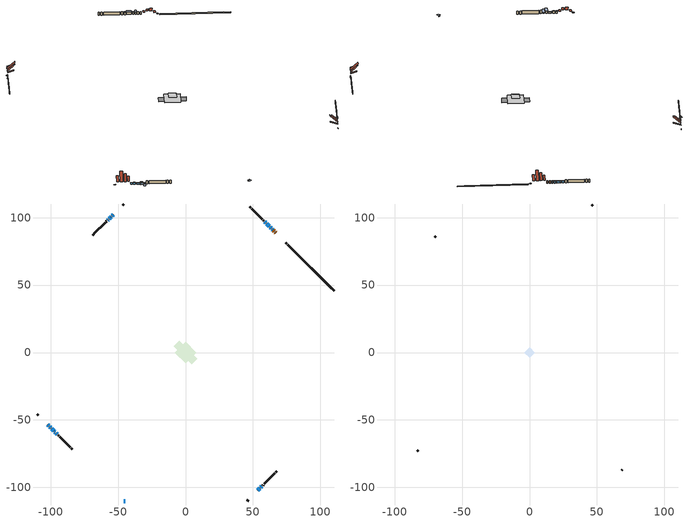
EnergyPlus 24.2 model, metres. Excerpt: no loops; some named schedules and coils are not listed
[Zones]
conditioned space
 floor adiabatic (Floor3 construction): -7.14,0 0,7.14 7.14,0 0,-7.14 z0.76
 floor adiabatic (AdiabaticFloorConstruction): -7.85,0 0,7.85 7.85,0 0,-7.85 z0.76
 floor foundation (Slab1 construction): -8.57,4.74 -4.74,8.57 8.57,-4.74 4.74,-8.57 z0
 wall outside (RimJoist1 construction): 45.61,-110.11 46.4,-109.32 / -110.11,-45.61 -109.32,-46.4 / -45.61,110.11 -46.4,109.32 / 75.19,80.54 74.39,81.33 z0.76:1.06
 wall outside (AdiabaticWallConstruction 1): 67.09,88.63 66.47,89.25 / 65.82,89.91 65.19,90.54 z0.76:2.79
 wall outside (AdiabaticWallConstruction): 64.53,91.19 64.17,91.55 / -97.14,-58.58 -96.42,-59.3 / -54.9,100.82 -55.26,100.46 z0.76:2.44; 53.7,-102.02 55.14,-100.58 z0.76:1.83; -102.02,-53.7 -101.37,-54.35 z0.76:1.98; -100.72,-55.01 -99.89,-55.83 z0.76:2.13; -99.23,-56.49 -97.8,-57.92 / 55.79,-99.93 56.44,-99.28 z0.76:1.68; -53.7,102.02 -54.24,101.48 / -57.22,98.5 -57.65,98.07 z0.76:1.78; -45.61,-110.11 -44.69,-110.11 / -95.77,-59.96 -95.12,-60.6 z0.76:1.37; 63.51,92.21 62.83,92.89 / 62.17,93.55 60.12,95.6 / 59.47,96.26 58.78,96.94 z0.76:2.39; -55.91,99.81 -56.56,99.16 z0.76:1.17
 wall outside (Wall1 construction): 57.1,-98.62 57.75,-97.97 / -94.46,-61.26 -93.81,-61.91 / -58.31,97.42 -58.96,96.77 / 58.12,97.6 57.48,98.25 z0.76:3.2
 wall outside (Wall2 construction): 58.41,-97.32 66.27,-89.45 / -93.15,-62.57 -85.29,-70.43 / -59.61,96.11 -67.48,88.24 / 56.82,98.9 48.95,106.77 z0.76:3.2
 wall outside (Wall4 construction): 66.93,-88.79 67.65,-88.07 / -84.63,-71.09 -83.91,-71.81 / -68.14,87.58 -68.85,86.87 / 48.29,107.43 47.58,108.14 z0.76:3.2
 wall foundation (FoundationWall1 construction): 75.84,79.88,0 75.84,79.88,0.76 106.68,49.04,0.76 106.68,49.04,0.53 110.11,45.61,0.53 110.11,45.61,0
 window (WindowConstruction 11): 64.53,91.19 64.17,91.55 z0.76:2.44
 window (WindowConstruction 5): 53.7,-102.02 55.14,-100.58 z0.76:1.83
 window (WindowConstruction 6): -102.02,-53.7 -101.37,-54.35 z0.76:1.98
 window (WindowConstruction 7): -100.72,-55.01 -99.89,-55.83 z0.76:2.13
 window (WindowConstruction 8): -99.23,-56.49 -97.8,-57.92 z0.76:1.67
 window (WindowConstruction 9): -53.7,102.02 -54.24,101.48 z0.76:1.77
 window (WindowConstruction 10): 55.8,-99.93 56.44,-99.28 z0.76:1.67
 window (WindowConstruction 13): -97.14,-58.58 -96.42,-59.3 z0.76:2.44
 window (WindowConstruction 12): -54.9,100.82 -55.26,100.46 z0.76:2.44
 window (WindowConstruction 14): -45.61,-110.11 -44.7,-110.11 z0.76:1.37
 window (WindowConstruction 15): -95.76,-59.96 -95.12,-60.6 z0.76:1.37
 window (WindowConstruction): 63.51,92.21 62.83,92.89 z0.76:2.38
 window (WindowConstruction 1): 62.17,93.55 60.12,95.6 z0.76:2.38
 window (WindowConstruction 2): 59.47,96.26 58.78,96.94 z0.76:2.38
 window (WindowConstruction 3): -55.91,99.81 -56.56,99.16 z0.76:1.17
 window (WindowConstruction 4): -57.22,98.5 -57.65,98.07 z0.76:1.77
 door (Door): 67.09,88.63 66.47,89.25 z0.76:2.79
 door (Door 1): 65.82,89.91 65.19,90.54 z0.76:2.79
 ceiling adiabatic (AdiabaticFloorConstruction): 0,-7.85 7.85,0 0,7.85 -7.85,0 z0.76
 roof outside (Roof2 construction): 49.97,-105.75,3.2 46.31,-102.08,8.38 45.02,-103.38,8.38 48.68,-107.04,3.2; -105.75,-49.97,3.2 -102.08,-46.31,8.38 -103.38,-45.02,8.38 -107.04,-48.68,3.2; -49.97,105.75,3.2 -46.31,102.08,8.38 -45.02,103.38,8.38 -48.68,107.04,3.2; 70.82,84.9,3.2 67.16,81.24,8.38 68.45,79.94,8.38 72.12,83.61,3.2
 roof outside (Roof4 construction): 53.05,-102.68,3.2 50.08,-99.71,4.6 49.3,-100.49,4.6 52.26,-103.46,3.2; -102.68,-53.05,3.2 -99.71,-50.08,4.6 -100.49,-49.3,4.6 -103.46,-52.26,3.2; -53.05,102.68,3.2 -50.08,99.71,4.6 -49.3,100.49,4.6 -52.26,103.46,3.2; 67.75,87.97,3.2 64.79,85.01,4.6 65.57,84.23,4.6 68.53,87.19,3.2
attic - vented
 floor to conditioned space (Floor1 construction Reversed): -3.76,0 0,3.76 3.76,0 0,-3.76 z3.2
 floor to conditioned space (Floor2 construction Reversed): -3.28,0 0,3.28 3.28,0 0,-3.28 z3.2
 wall outside (Wall5 construction): 68.3,-87.42 68.96,-86.76 / -83.26,-72.46 -82.6,-73.12 / -69.51,86.21 -70.16,85.56 / 46.92,108.8 46.27,109.45 z0.76:3.2
 roof outside (Roof1 construction): 48.02,-107.7,3.2 44.36,-104.04,4.92 43.4,-105,4.92 47.06,-108.66,3.2; -107.7,-48.02,3.2 -104.04,-44.36,4.92 -105,-43.4,4.92 -108.66,-47.06,3.2; -48.02,107.7,3.2 -44.36,104.04,4.92 -43.4,105,4.92 -47.06,108.66,3.2; 72.77,82.95,3.2 69.11,79.29,4.92 70.08,78.32,4.92 73.74,81.98,3.2
 roof outside (Roof3 construction): 51.61,-104.11,3.2 48.85,-101.35,7.1 47.87,-102.33,7.1 50.63,-105.09,3.2; -104.11,-51.61,3.2 -101.35,-48.85,7.1 -102.33,-47.87,7.1 -105.09,-50.63,3.2; -51.61,104.11,3.2 -48.85,101.35,7.1 -47.87,102.33,7.1 -50.63,105.09,3.2; 69.19,86.53,3.2 66.43,83.77,7.1 67.4,82.8,7.1 70.16,85.56,3.2
shading: 63.96,91.76 64.74,90.98 66.03,92.27 65.25,93.06 z2.74; 55.28,-100.44 53.56,-102.16 53.85,-102.45 55.57,-100.73 z2.03; -101.23,-54.49 -102.16,-53.56 -102.45,-53.85 -101.52,-54.78 z2.18; -99.75,-55.97 -100.86,-54.86 -101.15,-55.15 -100.04,-56.26 z2.33; -97.66,-58.07 -99.38,-56.35 -99.67,-56.64 -97.95,-58.36 z1.88; -54.38,101.34 -53.56,102.16 -53.85,102.45 -54.67,101.63 z1.98; 56.58,-99.14 55.65,-100.07 55.94,-100.36 56.88,-99.43 z1.88; -96.21,-59.51 -97.35,-58.37 -99.94,-60.96 -98.8,-62.1 z2.74; -55.47,100.25 -54.69,101.03 -55.55,101.9 -56.33,101.11 z2.74; -44.4,-110.11 -45.91,-110.11 -45.91,-111.94 -44.4,-111.94 z1.67; -94.91,-60.81 -95.98,-59.75 -98.56,-62.33 -97.5,-63.4 z1.67; 62.69,93.03 63.65,92.07 63.95,92.36 62.98,93.33 z2.59; 59.91,95.81 62.38,93.34 63.68,94.63 61.2,97.1 z2.68; 58.64,97.08 59.61,96.11 59.9,96.4 58.93,97.37 z2.59; -56.7,99.02 -55.77,99.95 -56.06,100.24 -56.99,99.31 z1.37; -57.79,97.93 -57.08,98.65 -57.37,98.94 -58.08,98.22 z1.98
[Building]
Building 1: Terrain=Suburbs
[Site:Location]
Quebec Intl AP_QC: Latitude {deg}=46.8; Longitude {deg}=-71.38; Time Zone {hr}=-5; Elevation {m}=74; Keep Site Location Information=Yes
[Site:GroundTemperature:Shallow]
0.0108218, -2.24938, -2.43038, -1.3578, 2.94801, 7.23376, 10.9493, 13.303, 13.5029, 11.5886, 7.96783, 3.81355
[Site:WaterMainsTemperature]
Calculation Method=Schedule; Temperature Schedule=mains temperature schedule
[Material] Roughness=Rough; Thermal Absorptance=0.9
Name | Thickness {m} | Conductivity {W/m-K} | Density {kg/m3} | Specific Heat {J/kg-K} | Solar Absorptance | Visible Absorptance
asphalt or fiberglass shingles | 0.00635 | 0.162714 | 1121.4 | 1465.45 | 0.4 | 0.4
ceiling loosefill ins | 0.169333 | 0.0480833 | 16.02 | 1046.75 | 0.7 | 0.7
ceiling stud and cavity | 0.1397 | 0.0757035 | 65.682 | 1177.47 | 0.7 | 0.7
ceiling stud and cavity 1 | 0.1397 | 0.0760664 | 65.682 | 1177.47 | 0.7 | 0.7
concrete 4.0 in. | 0.1016 | 1.803125 | 2242.8 | 837.4 | 0.7 | 0.7
concrete 8.0 in. | 0.2032 | 1.803125 | 2242.8 | 837.4 | 0.7 | 0.7
door material | 0.04445 | 0.0451087 | 512.64 | 1214.23 | 0.7 | 0.7
exterior vertical ins | 0.0558578 | 0.029427 | 32.04 | 1214.23 | 0.7 | 0.7
floor covering | 0.0127 | 0.0433444 | 54.468 | 1339.84 | 0.6 | 0.6
floor rigid ins; wall rigid ins 1 | 0.512978 | 0.029427 | 32.04 | 1214.23 | 0.7 | 0.7
floor stud and cavity | 0.1397 | 0.173644 | 92.3553 | 1139.71 | 0.7 | 0.7
floor stud and cavity 1 | 0.1397 | 1.75129 | 37.0049 | 1207.88 | 0.7 | 0.7
furniture material conditioned space 1 | 0.1524 | 0.115458 | 640.8 | 1214.23 | 0.6 | 0.6
gypsum board | 0.0127 | 0.160291 | 801 | 837.4 | 0.6 | 0.6
gypsum board 1 | 0.0127 | 0.160291 | 801 | 837.4 | 0.7 | 0.7
osb sheathing 0.5 in. | 0.0127 | 0.115458 | 512.64 | 1214.23 | 0.7 | 0.7
osb sheathing 0.75 in. | 0.01905 | 0.115458 | 512.64 | 1214.23 | 0.7 | 0.7
osb sheathing 2.0 in. | 0.0508 | 0.115458 | 512.64 | 1214.23 | 0.7 | 0.7
rim joist rigid ins; wall rigid ins | 0.051816 | 0.029427 | 32.04 | 1214.23 | 0.7 | 0.7
rim joist stud and cavity | 0.0508 | 0.0499498 | 125.044 | 1163.47 | 0.6 | 0.6
roof rigid ins | 0.103632 | 0.029427 | 32.04 | 1214.23 | 0.7 | 0.7
roof stud and cavity | 0.2032 | 0.149012 | 78.34581 | 1123.46 | 0.7 | 0.7
roof stud and cavity 1 | 0.2032 | 0.154323 | 78.34581 | 1123.46 | 0.7 | 0.7
wall stud and cavity | 0.1397 | 0.215597 | 139.0536 | 1170.24 | 0.7 | 0.7
wall stud and cavity 1 | 0.1397 | 0.136556 | 139.0536 | 1170.24 | 0.7 | 0.7
wall stud and cavity 2 | 0.1397 | 0.217966 | 139.0536 | 1170.24 | 0.7 | 0.7
wall stud and cavity 3 | 0.0889 | 6.1454 | 50.32683 | 1063.81 | 0.6 | 0.6
wall stud and cavity 4 | 0.0889 | 0.380278 | 52.3479 | 1209.89 | 0.7 | 0.7
wall stud and cavity 5 | 0.0889 | 0.391764 | 83.0341 | 1211.67 | 0.7 | 0.7
wood siding | 0.0254 | 0.102417 | 544.68 | 1172.36 | 0.4 | 0.4
wood siding 1 | 0.00254 | 0.102417 | 544.68 | 1172.36 | 0.4 | 0.4
wood siding 2; wood siding 3; wood siding 4 | 0.0254 | 0.102417 | 544.68 | 1172.36 | 0.7 | 0.7
[WindowMaterial:SimpleGlazingSystem]
Name | U-Factor {W/m2-K} | Solar Heat Gain Coefficient
WindowMaterial | 2.17865 | 0.56
WindowMaterial 1 | 2.78563 | 0.6
WindowMaterial 10 | 2.76291 | 0.46
WindowMaterial 2 | 2.75497 | 0.43
WindowMaterial 3 | 2.26439 | 0.48
WindowMaterial 4 | 2.20193 | 0.54
WindowMaterial 5 | 2.17127 | 0.57
WindowMaterial 6 | 2.26723 | 0.49
WindowMaterial 7 | 2.28369 | 0.47
WindowMaterial 8 | 2.95029 | 0.64
WindowMaterial 9 | 2.97981 | 0.61
[Construction]
AdiabaticFloorConstruction: floor stud and cavity 1, floor rigid ins, osb sheathing 0.75 in., floor covering
AdiabaticWallConstruction: wood siding 3, wall rigid ins 1, wall stud and cavity 4, gypsum board
AdiabaticWallConstruction 1: wood siding 4, wall rigid ins 1, wall stud and cavity 4, gypsum board
Door; Door 1: door material
Floor1 construction Reversed: gypsum board, ceiling stud and cavity, ceiling loosefill ins
Floor2 construction Reversed: gypsum board, ceiling stud and cavity 1, ceiling loosefill ins
Floor3 construction: floor stud and cavity, osb sheathing 0.75 in., floor covering
FoundationWall1 construction: concrete 8.0 in., gypsum board 1
furniture construction conditioned space 1: furniture material conditioned space 1
PartitionWallConstruction: gypsum board, wall stud and cavity 5, gypsum board
RimJoist1 construction: wood siding 2, rim joist rigid ins, osb sheathing 2.0 in., rim joist stud and cavity
Roof1 construction; Roof3 construction: asphalt or fiberglass shingles
Roof2 construction: asphalt or fiberglass shingles, roof rigid ins, osb sheathing 0.75 in., roof stud and cavity, gypsum board
Roof4 construction: asphalt or fiberglass shingles, roof rigid ins, osb sheathing 0.75 in., roof stud and cavity 1, gypsum board
Slab1 construction: concrete 4.0 in.
Wall1 construction: wood siding, wall rigid ins, osb sheathing 0.5 in., wall stud and cavity, gypsum board
Wall2 construction: wood siding, wall rigid ins, osb sheathing 0.5 in., wall stud and cavity 1, gypsum board
Wall4 construction: wood siding, wall rigid ins, osb sheathing 0.5 in., wall stud and cavity 2, gypsum board
Wall5 construction: wood siding 1, wall stud and cavity 3
WindowConstruction: WindowMaterial
WindowConstruction 1; WindowConstruction 2: WindowMaterial 1
WindowConstruction 10: WindowMaterial 8
WindowConstruction 11; WindowConstruction 12; WindowConstruction 13: WindowMaterial 9
WindowConstruction 14; WindowConstruction 15: WindowMaterial 10
WindowConstruction 3: WindowMaterial 2
WindowConstruction 4: WindowMaterial 3
WindowConstruction 5; WindowConstruction 6: WindowMaterial 4
WindowConstruction 7: WindowMaterial 5
WindowConstruction 8: WindowMaterial 6
WindowConstruction 9: WindowMaterial 7
[Zone] Multiplier=1; Part of Total Floor Area=Yes
Name | Volume {m3}
attic - vented | 32.4803
conditioned space | 458.4
[Space]
Name | Zone | Volume {m3}
attic - vented 1 | attic - vented | 32.4803
conditioned space 1 | conditioned space | 458.4
[ZoneInfiltration:EffectiveLeakageArea]
infil attic - vented 1: Zone or Space=attic - vented 1; Schedule=Always On Discrete; Effective Air Leakage Area {cm2}=1838.4; Stack Coefficient=0.000441012; Wind Coefficient=1.41888e-05
[ZoneMixing]
whole house fan mix: Zone or Space=attic - vented; Schedule=Always On Continuous; Design Flow Rate Calculation Method=Flow/Zone; Design Flow Rate {m3/s}=0; Source Zone or Space=conditioned space
[SurfaceProperty:ExposedFoundationPerimeter]
Slab1: Exposed Perimeter Calculation Method=TotalExposedPerimeter; Total Exposed Perimeter {m}=48.464
[InternalMass] Zone or ZoneList=conditioned space; Space or SpaceList=conditioned space 1
Name | Construction | Surface Area {m2}
furniture mass conditioned space 1 | furniture construction conditioned space 1 | 130.776
partition wall mass | PartitionWallConstruction | 225.12
[Lights]
interior lighting: Zone or ZoneList or Space or SpaceList=conditioned space 1; Schedule=interior lighting schedule; Design Level Calculation Method=LightingLevel; Lighting Level {W}=343.2; Return Air Fraction=0; Fraction Radiant=0.6; Fraction Visible=0.2; Fraction Replaceable=1
[People]
occupants: Zone or ZoneList or Space or SpaceList=conditioned space 1; Number of People Schedule=occupants schedule; Number of People Calculation Method=People; Number of People=3; Fraction Radiant=0.314171; Sensible Heat Fraction=0.56303; Activity Level Schedule=occupants activity schedule; Carbon Dioxide Generation Rate {m3/s-W}=0; Enable ASHRAE 55 Comfort Warnings=No; Mean Radiant Temperature Calculation Type=EnclosureAveraged
[ElectricEquipment] Zone or ZoneList or Space or SpaceList=conditioned space 1; Design Level Calculation Method=EquipmentLevel
Name | Schedule | Design Level {W} | Fraction Latent | Fraction Radiant | Fraction Lost
clothes dryer | clothes dryer schedule | 140.772 | 0.015 | 0.081 | 0.85
clothes washer | clothes washer schedule | 32.1985 | 0.03 | 0.162 | 0.7
cooking range | cooking range schedule | 215.147 | 0.08 | 0.432 | 0.2
dishwasher | dishwasher schedule | 66.8632 | 0.3 | 0.18 | 0.4
fridge | fridge schedule | 72.9452 | 0 | 0.6 | 0
mech vent bath fan 0 | mech vent bath fan 0 schedule | 50.2 | 0 | 0 | 1
mech vent house fan | mech vent house fan schedule | 0 | 0 | 0 | 1
mech vent house fan cfis | mech vent house fan cfis schedule | 0 | 0 | 0 | 0
mech vent range fan 0 | mech vent range fan 0 schedule | 57 | 0 | 0 | 1
misc plug loads | misc plug loads schedule | 494.7 | 0.045 | 0.513 | 0.1
whole house fan | Always On Discrete | 0 | 0 | 0 | 1
[OtherEquipment] Zone or ZoneList or Space or SpaceList=conditioned space 1; Design Level Calculation Method=EquipmentLevel
Name | Fuel Type | Schedule | Design Level {W} | Fraction Latent | Fraction Radiant | Fraction Lost
clothes dryer 1 | Electricity | clothes dryer schedule | 0 | 0.015 | 0.081 | 0.85
cooking range 1 | Electricity | cooking range schedule | 0 | 0.08 | 0.432 | 0.2
general water use latent | None | general water use schedule | 62.594 | 1 | 0 | 0
general water use sensible | None | general water use schedule | -61.6891 | 0 | 0.6 | 0
mech vent house fan latent load | None | Always On Discrete | 0 | 1 | 0 | 0
mech vent house fan sensible load | None | Always On Discrete | 0 | 0 | 0 | 0
water heater energy adjustment1 | Electricity | Always On Discrete | 0.01 | 0 | 0 | 1
[ZoneInfiltration:DesignFlowRate] Zone or ZoneList or Space or SpaceList=conditioned space 1; Schedule=Always On Discrete; Design Flow Rate Calculation Method=Flow/Zone; Design Flow Rate {m3/s}=0
infil flow; natural vent flow; whole house fan flow
[ZoneControl:Thermostat]
conditioned space Thermostat: Zone or ZoneList=conditioned space; Control Type Schedule=conditioned space Thermostat Schedule; Control 1=conditioned space temperature setpoint; Temperature Difference Between Cutout And Setpoint {deltaC}=0
[ThermostatSetpoint:DualSetpoint]
conditioned space temperature setpoint: Heating Setpoint Temperature Schedule=heating setpoint; Cooling Setpoint Temperature Schedule=cooling setpoint
[AirLoopHVAC:UnitarySystem]
unit heater unitary system: Control Type=Load; Controlling Zone or Thermostat Location=conditioned space; Dehumidification Control Type=None; Availability Schedule=Always On Discrete; Supply Fan=unit heater supply fan; Fan Placement=BlowThrough; Supply Air Fan Operating Mode Schedule=unit heater auto fan schedule; Heating Coil=unit heater htg coil; DX Heating Coil Sizing Ratio=1; Use DOAS DX Cooling Coil=No; Minimum Supply Air Temperature {C}=2; Latent Load Control=SensibleOnlyLoadControl; Cooling Supply Air Flow Rate Method=None; Heating Supply Air Flow Rate Method=SupplyAirFlowRate; Heating Supply Air Flow Rate {m3/s}=0.00141584; No Load Supply Air Flow Rate Method=SupplyAirFlowRate; No Load Supply Air Flow Rate {m3/s}=0; No Load Supply Air Flow Rate Control Set To Low Speed=Yes; Maximum Supply Air Temperature {C}=48.8889; Maximum Outdoor Dry-Bulb Temperature for Supplemental Heater Operation {C}=21; Ancillary On-Cycle Electric Power {W}=0; Ancillary Off-Cycle Electric Power {W}=0
[Zone equipment]
conditioned space: electric baseboard, unit heater unitary system
[Foundation:Kiva]
Foundation Kiva 1: Initial Indoor Air Temperature {C}=18; Wall Height Above Grade {m}=0.759988; Wall Depth Below Slab {m}=0.2032; Custom Block Material Name 1=exterior vertical ins; Custom Block Depth 1 {m}=0.759988; Custom Block X Position 1 {m}=0.2159; Custom Block Z Position 1 {m}=0
[Foundation:Kiva:Settings]
Soil Conductivity {W/m-K}=0.849921; Soil Density {kg/m3}=1842.3; Soil Specific Heat {J/kg-K}=418.7; Ground Solar Absorptivity=0.9; Ground Thermal Absorptivity=0.9; Ground Surface Roughness {m}=0.03; Far-Field Width {m}=40; Deep-Ground Boundary Condition=ZeroFlux; Deep-Ground Depth {m}=40; Minimum Cell Dimension {m}=0.2; Maximum Cell Growth Coefficient=3; Simulation Timestep=Timestep
[Exterior:Lights]
exterior lighting: Schedule=exterior lighting schedule; Design Level {W}=75.6
[EnergyManagementSystem:Sensor] Output:Variable or Output:Meter Index Key=conditioned space
Name | Output:Variable or Output:Meter
conditioned_space_clg_unmet_s | Zone Cooling Setpoint Not Met Time
conditioned_space_htg_unmet_s | Zone Heating Setpoint Not Met Time
fridge_tin_s; tin_s; tin_s_1 | Zone Mean Air Temperature
tout_s | Zone Outdoor Air Drybulb Temperature
win_s | Zone Air Humidity Ratio
[Schedule:Constant]
Name | Hourly Value
Always On Continuous; mech vent house fan schedule; mech vent house fan cfis schedule; Always On Discrete | 1
occupants activity schedule | 117.228
fridge schedule; unit heater auto fan schedule | 0
[Schedule:Week:Daily]
interior lighting schedule Week Rule - Jan1-Jan27: interior lighting schedule day, interior lighting schedule day, interior lighting schedule day, interior lighting schedule day, interior lighting schedule day, interior lighting schedule day, interior lighting schedule day, interior lighting schedule default day, interior lighting schedule default day, interior lighting schedule default day, interior lighting schedule default day, interior lighting schedule default day
interior lighting schedule Week Rule - Jan28-Feb3: interior lighting schedule day, interior lighting schedule day, interior lighting schedule day, interior lighting schedule day, interior lighting schedule day 1, interior lighting schedule day 1, interior lighting schedule day 1, interior lighting schedule default day, interior lighting schedule default day, interior lighting schedule default day, interior lighting schedule default day, interior lighting schedule default day
interior lighting schedule Week Rule - Feb4-Feb24: interior lighting schedule day 1, interior lighting schedule day 1, interior lighting schedule day 1, interior lighting schedule day 1, interior lighting schedule day 1, interior lighting schedule day 1, interior lighting schedule day 1, interior lighting schedule default day, interior lighting schedule default day, interior lighting schedule default day, interior lighting schedule default day, interior lighting schedule default day
interior lighting schedule Week Rule - Feb25-Mar3: interior lighting schedule day 1, interior lighting schedule day 1, interior lighting schedule day 1, interior lighting schedule day 1, interior lighting schedule day 2, interior lighting schedule day 2, interior lighting schedule day 2, interior lighting schedule default day, interior lighting schedule default day, interior lighting schedule default day, interior lighting schedule default day, interior lighting schedule default day
interior lighting schedule Week Rule - Mar4-Mar31: interior lighting schedule day 2, interior lighting schedule day 2, interior lighting schedule day 2, interior lighting schedule day 2, interior lighting schedule day 2, interior lighting schedule day 2, interior lighting schedule day 2, interior lighting schedule default day, interior lighting schedule default day, interior lighting schedule default day, interior lighting schedule default day, interior lighting schedule default day
interior lighting schedule Week Rule - Apr1-Apr28: interior lighting schedule day 3, interior lighting schedule day 3, interior lighting schedule day 3, interior lighting schedule day 3, interior lighting schedule day 3, interior lighting schedule day 3, interior lighting schedule day 3, interior lighting schedule default day, interior lighting schedule default day, interior lighting schedule default day, interior lighting schedule default day, interior lighting schedule default day
interior lighting schedule Week Rule - Apr29-May5: interior lighting schedule day 3, interior lighting schedule day 3, interior lighting schedule day 4, interior lighting schedule day 4, interior lighting schedule day 4, interior lighting schedule day 4, interior lighting schedule day 4, interior lighting schedule default day, interior lighting schedule default day, interior lighting schedule default day, interior lighting schedule default day, interior lighting schedule default day
interior lighting schedule Week Rule - May6-May26: interior lighting schedule day 4, interior lighting schedule day 4, interior lighting schedule day 4, interior lighting schedule day 4, interior lighting schedule day 4, interior lighting schedule day 4, interior lighting schedule day 4, interior lighting schedule default day, interior lighting schedule default day, interior lighting schedule default day, interior lighting schedule default day, interior lighting schedule default day
interior lighting schedule Week Rule - May27-Jun2: interior lighting schedule day 4, interior lighting schedule day 4, interior lighting schedule day 4, interior lighting schedule day 4, interior lighting schedule day 4, interior lighting schedule day 5, interior lighting schedule day 5, interior lighting schedule default day, interior lighting schedule default day, interior lighting schedule default day, interior lighting schedule default day, interior lighting schedule default day
interior lighting schedule Week Rule - Jun3-Jun30: interior lighting schedule day 5, interior lighting schedule day 5, interior lighting schedule day 5, interior lighting schedule day 5, interior lighting schedule day 5, interior lighting schedule day 5, interior lighting schedule day 5, interior lighting schedule default day, interior lighting schedule default day, interior lighting schedule default day, interior lighting schedule default day, interior lighting schedule default day
interior lighting schedule Week Rule - Jul1-Jul28: interior lighting schedule day 6, interior lighting schedule day 6, interior lighting schedule day 6, interior lighting schedule day 6, interior lighting schedule day 6, interior lighting schedule day 6, interior lighting schedule day 6, interior lighting schedule default day, interior lighting schedule default day, interior lighting schedule default day, interior lighting schedule default day, interior lighting schedule default day
interior lighting schedule Week Rule - Jul29-Aug4: interior lighting schedule day 6, interior lighting schedule day 6, interior lighting schedule day 6, interior lighting schedule day 7, interior lighting schedule day 7, interior lighting schedule day 7, interior lighting schedule day 7, interior lighting schedule default day, interior lighting schedule default day, interior lighting schedule default day, interior lighting schedule default day, interior lighting schedule default day
interior lighting schedule Week Rule - Aug5-Aug25: interior lighting schedule day 7, interior lighting schedule day 7, interior lighting schedule day 7, interior lighting schedule day 7, interior lighting schedule day 7, interior lighting schedule day 7, interior lighting schedule day 7, interior lighting schedule default day, interior lighting schedule default day, interior lighting schedule default day, interior lighting schedule default day, interior lighting schedule default day
interior lighting schedule Week Rule - Aug26-Sep1: interior lighting schedule day 7, interior lighting schedule day 7, interior lighting schedule day 7, interior lighting schedule day 7, interior lighting schedule day 7, interior lighting schedule day 7, interior lighting schedule day 8, interior lighting schedule default day, interior lighting schedule default day, interior lighting schedule default day, interior lighting schedule default day, interior lighting schedule default day
interior lighting schedule Week Rule - Sep2-Sep29: interior lighting schedule day 8, interior lighting schedule day 8, interior lighting schedule day 8, interior lighting schedule day 8, interior lighting schedule day 8, interior lighting schedule day 8, interior lighting schedule day 8, interior lighting schedule default day, interior lighting schedule default day, interior lighting schedule default day, interior lighting schedule default day, interior lighting schedule default day
interior lighting schedule Week Rule - Sep30-Oct6: interior lighting schedule day 8, interior lighting schedule day 9, interior lighting schedule day 9, interior lighting schedule day 9, interior lighting schedule day 9, interior lighting schedule day 9, interior lighting schedule day 9, interior lighting schedule default day, interior lighting schedule default day, interior lighting schedule default day, interior lighting schedule default day, interior lighting schedule default day
interior lighting schedule Week Rule - Oct7-Oct27: interior lighting schedule day 9, interior lighting schedule day 9, interior lighting schedule day 9, interior lighting schedule day 9, interior lighting schedule day 9, interior lighting schedule day 9, interior lighting schedule day 9, interior lighting schedule default day, interior lighting schedule default day, interior lighting schedule default day, interior lighting schedule default day, interior lighting schedule default day
interior lighting schedule Week Rule - Oct28-Nov3: interior lighting schedule day 9, interior lighting schedule day 9, interior lighting schedule day 9, interior lighting schedule day 9, interior lighting schedule day 10, interior lighting schedule day 10, interior lighting schedule day 10, interior lighting schedule default day, interior lighting schedule default day, interior lighting schedule default day, interior lighting schedule default day, interior lighting schedule default day
interior lighting schedule Week Rule - Nov4-Nov24: interior lighting schedule day 10, interior lighting schedule day 10, interior lighting schedule day 10, interior lighting schedule day 10, interior lighting schedule day 10, interior lighting schedule day 10, interior lighting schedule day 10, interior lighting schedule default day, interior lighting schedule default day, interior lighting schedule default day, interior lighting schedule default day, interior lighting schedule default day
interior lighting schedule Week Rule - Nov25-Dec1: interior lighting schedule day 10, interior lighting schedule day 10, interior lighting schedule day 10, interior lighting schedule day 10, interior lighting schedule day 10, interior lighting schedule day 10, interior lighting schedule day 11, interior lighting schedule default day, interior lighting schedule default day, interior lighting schedule default day, interior lighting schedule default day, interior lighting schedule default day
interior lighting schedule Week Rule - Dec2-Dec31: interior lighting schedule day 11, interior lighting schedule day 11, interior lighting schedule day 11, interior lighting schedule day 11, interior lighting schedule day 11, interior lighting schedule day 11, interior lighting schedule day 11, interior lighting schedule default day, interior lighting schedule default day, interior lighting schedule default day, interior lighting schedule default day, interior lighting schedule default day
occupants schedule Week Rule - Jan1-Dec31: occupants schedule day, occupants schedule day, occupants schedule day, occupants schedule day, occupants schedule day, occupants schedule day, occupants schedule day, occupants schedule default day, occupants schedule default day, occupants schedule default day, occupants schedule default day, occupants schedule default day
clothes dryer schedule Week Rule - Jan1-Dec31: clothes dryer schedule day, clothes dryer schedule day, clothes dryer schedule day, clothes dryer schedule day, clothes dryer schedule day, clothes dryer schedule day, clothes dryer schedule day, clothes dryer schedule default day, clothes dryer schedule default day, clothes dryer schedule default day, clothes dryer schedule default day, clothes dryer schedule default day
clothes washer schedule Week Rule - Jan1-Dec31: clothes washer schedule day, clothes washer schedule day, clothes washer schedule day, clothes washer schedule day, clothes washer schedule day, clothes washer schedule day, clothes washer schedule day, clothes washer schedule default day, clothes washer schedule default day, clothes washer schedule default day, clothes washer schedule default day, clothes washer schedule default day
cooking range schedule Week Rule - Jan1-Dec31: cooking range schedule day, cooking range schedule day, cooking range schedule day, cooking range schedule day, cooking range schedule day, cooking range schedule day, cooking range schedule day, cooking range schedule default day, cooking range schedule default day, cooking range schedule default day, cooking range schedule default day, cooking range schedule default day
dishwasher schedule Week Rule - Jan1-Dec31: dishwasher schedule day, dishwasher schedule day, dishwasher schedule day, dishwasher schedule day, dishwasher schedule day, dishwasher schedule day, dishwasher schedule day, dishwasher schedule default day, dishwasher schedule default day, dishwasher schedule default day, dishwasher schedule default day, dishwasher schedule default day
mech vent bath fan 0 schedule Week Rule - Jan1-Dec31: mech vent bath fan 0 schedule day, mech vent bath fan 0 schedule day, mech vent bath fan 0 schedule day, mech vent bath fan 0 schedule day, mech vent bath fan 0 schedule day, mech vent bath fan 0 schedule day, mech vent bath fan 0 schedule day, mech vent bath fan 0 schedule default day, mech vent bath fan 0 schedule default day, mech vent bath fan 0 schedule default day, mech vent bath fan 0 schedule default day, mech vent bath fan 0 schedule default day
mech vent range fan 0 schedule Week Rule - Jan1-Dec31: mech vent range fan 0 schedule day, mech vent range fan 0 schedule day, mech vent range fan 0 schedule day, mech vent range fan 0 schedule day, mech vent range fan 0 schedule day, mech vent range fan 0 schedule day, mech vent range fan 0 schedule day, mech vent range fan 0 schedule default day, mech vent range fan 0 schedule default day, mech vent range fan 0 schedule default day, mech vent range fan 0 schedule default day, mech vent range fan 0 schedule default day
misc plug loads schedule Week Rule - Jan1-Dec31: misc plug loads schedule day, misc plug loads schedule day, misc plug loads schedule day, misc plug loads schedule day, misc plug loads schedule day, misc plug loads schedule day, misc plug loads schedule day, misc plug loads schedule default day, misc plug loads schedule default day, misc plug loads schedule default day, misc plug loads schedule default day, misc plug loads schedule default day
general water use schedule Week Rule - Jan1-Dec31: general water use schedule day, general water use schedule day, general water use schedule day, general water use schedule day, general water use schedule day, general water use schedule day, general water use schedule day, general water use schedule default day, general water use schedule default day, general water use schedule default day, general water use schedule default day, general water use schedule default day
exterior lighting schedule Week Rule - Jan1-Jan27: exterior lighting schedule day, exterior lighting schedule day, exterior lighting schedule day, exterior lighting schedule day, exterior lighting schedule day, exterior lighting schedule day, exterior lighting schedule day, exterior lighting schedule default day, exterior lighting schedule default day, exterior lighting schedule default day, exterior lighting schedule default day, exterior lighting schedule default day
exterior lighting schedule Week Rule - Jan28-Feb3: exterior lighting schedule day, exterior lighting schedule day, exterior lighting schedule day, exterior lighting schedule day, exterior lighting schedule day 1, exterior lighting schedule day 1, exterior lighting schedule day 1, exterior lighting schedule default day, exterior lighting schedule default day, exterior lighting schedule default day, exterior lighting schedule default day, exterior lighting schedule default day
[Schedule:Year]
interior lighting schedule: interior lighting schedule Week Rule - Jan1-Jan27, 1, 1, 1, 27, interior lighting schedule Week Rule - Jan28-Feb3, 1, 28, 2, 3, interior lighting schedule Week Rule - Feb4-Feb24, 2, 4, 2, 24, interior lighting schedule Week Rule - Feb25-Mar3, 2, 25, 3, 3, interior lighting schedule Week Rule - Mar4-Mar31, 3, 4, 3, 31, interior lighting schedule Week Rule - Apr1-Apr28, 4, 1, 4, 28, interior lighting schedule Week Rule - Apr29-May5, 4, 29, 5, 5, interior lighting schedule Week Rule - May6-May26, 5, 6, 5, 26, interior lighting schedule Week Rule - May27-Jun2, 5, 27, 6, 2, interior lighting schedule Week Rule - Jun3-Jun30, 6, 3, 6, 30, interior lighting schedule Week Rule - Jul1-Jul28, 7, 1, 7, 28, interior lighting schedule Week Rule - Jul29-Aug4, 7, 29, 8, 4, interior lighting schedule Week Rule - Aug5-Aug25, 8, 5, 8, 25, interior lighting schedule Week Rule - Aug26-Sep1, 8, 26, 9, 1, interior lighting schedule Week Rule - Sep2-Sep29, 9, 2, 9, 29, interior lighting schedule Week Rule - Sep30-Oct6, 9, 30, 10, 6, interior lighting schedule Week Rule - Oct7-Oct27, 10, 7, 10, 27, interior lighting schedule Week Rule - Oct28-Nov3, 10, 28, 11, 3, interior lighting schedule Week Rule - Nov4-Nov24, 11, 4, 11, 24, interior lighting schedule Week Rule - Nov25-Dec1, 11, 25, 12, 1, interior lighting schedule Week Rule - Dec2-Dec31, 12, 2, 12, 31
occupants schedule: occupants schedule Week Rule - Jan1-Dec31, 1, 1, 12, 31
clothes dryer schedule: clothes dryer schedule Week Rule - Jan1-Dec31, 1, 1, 12, 31
clothes washer schedule: clothes washer schedule Week Rule - Jan1-Dec31, 1, 1, 12, 31
cooking range schedule: cooking range schedule Week Rule - Jan1-Dec31, 1, 1, 12, 31
dishwasher schedule: dishwasher schedule Week Rule - Jan1-Dec31, 1, 1, 12, 31
mech vent bath fan 0 schedule: mech vent bath fan 0 schedule Week Rule - Jan1-Dec31, 1, 1, 12, 31
mech vent range fan 0 schedule: mech vent range fan 0 schedule Week Rule - Jan1-Dec31, 1, 1, 12, 31
misc plug loads schedule: misc plug loads schedule Week Rule - Jan1-Dec31, 1, 1, 12, 31
general water use schedule: general water use schedule Week Rule - Jan1-Dec31, 1, 1, 12, 31
exterior lighting schedule: exterior lighting schedule Week Rule - Jan1-Jan27, 1, 1, 1, 27, exterior lighting schedule Week Rule - Jan28-Feb3, 1, 28, 2, 3, exterior lighting schedule Week Rule - Feb4-Feb24, 2, 4, 2, 24, exterior lighting schedule Week Rule - Feb25-Mar3, 2, 25, 3, 3, exterior lighting schedule Week Rule - Mar4-Mar31, 3, 4, 3, 31, exterior lighting schedule Week Rule - Apr1-Apr28, 4, 1, 4, 28, exterior lighting schedule Week Rule - Apr29-May5, 4, 29, 5, 5, exterior lighting schedule Week Rule - May6-May26, 5, 6, 5, 26, exterior lighting schedule Week Rule - May27-Jun2, 5, 27, 6, 2, exterior lighting schedule Week Rule - Jun3-Jun30, 6, 3, 6, 30, exterior lighting schedule Week Rule - Jul1-Jul28, 7, 1, 7, 28, exterior lighting schedule Week Rule - Jul29-Aug4, 7, 29, 8, 4, exterior lighting schedule Week Rule - Aug5-Aug25, 8, 5, 8, 25, exterior lighting schedule Week Rule - Aug26-Sep1, 8, 26, 9, 1, exterior lighting schedule Week Rule - Sep2-Sep29, 9, 2, 9, 29, exterior lighting schedule Week Rule - Sep30-Oct6, 9, 30, 10, 6, exterior lighting schedule Week Rule - Oct7-Oct27, 10, 7, 10, 27, exterior lighting schedule Week Rule - Oct28-Nov3, 10, 28, 11, 3, exterior lighting schedule Week Rule - Nov4-Nov24, 11, 4, 11, 24, exterior lighting schedule Week Rule - Nov25-Dec1, 11, 25, 12, 1, exterior lighting schedule Week Rule - Dec2-Dec31, 12, 2, 12, 31
[Schedule:Compact]
conditioned space Thermostat Schedule: Through: 12/31, For: AllDays, Until: 24:00, 4
mains temperature schedule: Through: 01/01, For: AllDays, Until: 24:00, 5.175, Through: 01/02, For: AllDays, Until: 24:00, 5.10167, Through: 01/03, For: AllDays, Until: 24:00, 5.02889, Through: 01/04, For: AllDays, Until: 24:00, 4.95778, Through: 01/05, For: AllDays, Until: 24:00, 4.88778, Through: 01/06, For: AllDays, Until: 24:00, 4.81833, Through: 01/07, For: AllDays, Until: 24:00, 4.75056, Through: 01/08, For: AllDays, Until: 24:00, 4.68389, Through: 01/09, For: AllDays, Until: 24:00, 4.61833, Through: 01/10, For: AllDays, Until: 24:00, 4.55389, Through: 01/11, For: AllDays, Until: 24:00, 4.49056, Through: 01/12, For: AllDays, Until: 24:00, 4.42889, Through: 01/13, For: AllDays, Until: 24:00, 4.36778, Through: 01/14, For: AllDays, Until: 24:00, 4.30889, Through: 01/15, For: AllDays, Until: 24:00, 4.25056, Through: 01/16, For: AllDays, Until: 24:00, 4.19389, Through: 01/17, For: AllDays, Until: 24:00, 4.13833, Through: 01/18, For: AllDays, Until: 24:00, 4.08444, Through: 01/19, For: AllDays, Until: 24:00, 4.03167, Through: 01/20, For: AllDays, Until: 24:00, 3.98056, Through: 01/21, For: AllDays, Until: 24:00, 3.93056, Through: 01/22, For: AllDays, Until: 24:00, 3.88222, Through: 01/23, For: AllDays, Until: 24:00, 3.835, Through: 01/24, For: AllDays, Until: 24:00, 3.78944, Through: 01/25, For: AllDays, Until: 24:00, 3.74556, Through: 01/26, For: AllDays, Until: 24:00, 3.70278, Through: 01/27, For: AllDays, Until: 24:00, 3.66167, Through: 01/28, For: AllDays, Until: 24:00, 3.62167, Through: 01/29, For: AllDays, Until: 24:00, 3.58389, Through: 01/30, For: AllDays, Until: 24:00, 3.54722, Through: 01/31, For: AllDays, Until: 24:00, 3.51167, Through: 02/01, For: AllDays, Until: 24:00, 3.47833, Through: 02/02, For: AllDays, Until: 24:00, 3.44611, Through: 02/03, For: AllDays, Until: 24:00, 3.41556, Through: 02/04, For: AllDays, Until: 24:00, 3.38667, Through: 02/05, For: AllDays, Until: 24:00, 3.35944, Through: 02/06, For: AllDays, Until: 24:00, 3.33389, Through: 02/07, For: AllDays, Until: 24:00, 3.30944, Through: 02/08, For: AllDays, Until: 24:00, 3.28667, Through: 02/09, For: AllDays, Until: 24:00, 3.26611, Through: 02/10, For: AllDays, Until: 24:00, 3.24667, Through: 02/11, For: AllDays, Until: 24:00, 3.22889, Through: 02/12, For: AllDays, Until: 24:00, 3.21278, Through: 02/13, For: AllDays, Until: 24:00, 3.19833, Through: 02/14, For: AllDays, Until: 24:00, 3.18556, Through: 02/15, For: AllDays, Until: 24:00, 3.17389, Through: 02/16, For: AllDays, Until: 24:00, 3.16444, Through: 02/17, For: AllDays, Until: 24:00, 3.15667, Through: 02/18, For: AllDays, Until: 24:00, 3.15056, Through: 02/19, For: AllDays, Until: 24:00, 3.14556, Through: 02/20, For: AllDays, Until: 24:00, 3.14278, Through: 02/21, For: AllDays, Until: 24:00, 3.14111, Through: 02/22, For: AllDays, Until: 24:00, 3.14167, Through: 02/23, For: AllDays, Until: 24:00, 3.14333, Through: 02/24, For: AllDays, Until: 24:00, 3.14722, Through: 02/25, For: AllDays, Until: 24:00, 3.15222, Through: 02/26, For: AllDays, Until: 24:00, 3.15944, Through: 02/27, For: AllDays, Until: 24:00, 3.16778, Through: 02/28, For: AllDays, Until: 24:00, 3.17778, Through: 03/01, For: AllDays, Until: 24:00, 3.18944, Through: 03/02, For: AllDays, Until: 24:00, 3.20333, Through: 03/03, For: AllDays, Until: 24:00, 3.21833, Through: 03/04, For: AllDays, Until: 24:00, 3.235, Through: 03/05, For: AllDays, Until: 24:00, 3.25333, Through: 03/06, For: AllDays, Until: 24:00, 3.27333, Through: 03/07, For: AllDays, Until: 24:00, 3.29444, Through: 03/08, For: AllDays, Until: 24:00, 3.31778, Through: 03/09, For: AllDays, Until: 24:00, 3.34222, Through: 03/10, For: AllDays, Until: 24:00, 3.36889, Through: 03/11, For: AllDays, Until: 24:00, 3.39667, Through: 03/12, For: AllDays, Until: 24:00, 3.42611, Through: 03/13, For: AllDays, Until: 24:00, 3.45722, Through: 03/14, For: AllDays, Until: 24:00, 3.49, Through: 03/15, For: AllDays, Until: 24:00, 3.52389, Through: 03/16, For: AllDays, Until: 24:00, 3.55944, Through: 03/17, For: AllDays, Until: 24:00, 3.59667, Through: 03/18, For: AllDays, Until: 24:00, 3.63556, Through: 03/19, For: AllDays, Until: 24:00, 3.67556, Through: 03/20, For: AllDays, Until: 24:00, 3.71722, Through: 03/21, For: AllDays, Until: 24:00, 3.76056, Through: 03/22, For: AllDays, Until: 24:00, 3.80556, Through: 03/23, For: AllDays, Until: 24:00, 3.85111, Through: 03/24, For: AllDays, Until: 24:00, 3.89889, Through: 03/25, For: AllDays, Until: 24:00, 3.94778, Through: 03/26, For: AllDays, Until: 24:00, 3.99833, Through: 03/27, For: AllDays, Until: 24:00, 4.05, Through: 03/28, For: AllDays, Until: 24:00, 4.10333, Through: 03/29, For: AllDays, Until: 24:00, 4.15778, Through: 03/30, For: AllDays, Until: 24:00, 4.21333, Through: 03/31, For: AllDays, Until: 24:00, 4.27056, Through: 04/01, For: AllDays, Until: 24:00, 4.32944, Through: 04/02, For: AllDays, Until: 24:00, 4.38889, Through: 04/03, For: AllDays, Until: 24:00, 4.45, Through: 04/04, For: AllDays, Until: 24:00, 4.51222, Through: 04/05, For: AllDays, Until: 24:00, 4.57611, Through: 04/06, For: AllDays, Until: 24:00, 4.64056, Through: 04/07, For: AllDays, Until: 24:00, 4.70667, Through: 04/08, For: AllDays, Until: 24:00, 4.77389, Through: 04/09, For: AllDays, Until: 24:00, 4.84222, Through: 04/10, For: AllDays, Until: 24:00, 4.91167, Through: 04/11, For: AllDays, Until: 24:00, 4.98278, Through: 04/12, For: AllDays, Until: 24:00, 5.05444, Through: 04/13, For: AllDays, Until: 24:00, 5.12722, Through: 04/14, For: AllDays, Until: 24:00, 5.20111, Through: 04/15, For: AllDays, Until: 24:00, 5.27611, Through: 04/16, For: AllDays, Until: 24:00, 5.35167, Through: 04/17, For: AllDays, Until: 24:00, 5.42889, Through: 04/18, For: AllDays, Until: 24:00, 5.50667, Through: 04/19, For: AllDays, Until: 24:00, 5.58556, Through: 04/20, For: AllDays, Until: 24:00, 5.665, Through: 04/21, For: AllDays, Until: 24:00, 5.74611, Through: 04/22, For: AllDays, Until: 24:00, 5.82722, Through: 04/23, For: AllDays, Until: 24:00, 5.91, Through: 04/24, For: AllDays, Until: 24:00, 5.99278, Through: 04/25, For: AllDays, Until: 24:00, 6.07722, Through: 04/26, For: AllDays, Until: 24:00, 6.16167, Through: 04/27, For: AllDays, Until: 24:00, 6.24722, Through: 04/28, For: AllDays, Until: 24:00, 6.33389, Through: 04/29, For: AllDays, Until: 24:00, 6.42056, Through: 04/30, For: AllDays, Until: 24:00, 6.50833, Through: 05/01, For: AllDays, Until: 24:00, 6.59667, Through: 05/02, For: AllDays, Until: 24:00, 6.68556, Through: 05/03, For: AllDays, Until: 24:00, 6.775, Through: 05/04, For: AllDays, Until: 24:00, 6.86556, Through: 05/05, For: AllDays, Until: 24:00, 6.95611, Through: 05/06, For: AllDays, Until: 24:00, 7.04722, Through: 05/07, For: AllDays, Until: 24:00, 7.13889, Through: 05/08, For: AllDays, Until: 24:00, 7.23111, Through: 05/09, For: AllDays, Until: 24:00, 7.32333, Through: 05/10, For: AllDays, Until: 24:00, 7.41667, Through: 05/11, For: AllDays, Until: 24:00, 7.51, Through: 05/12, For: AllDays, Until: 24:00, 7.60389, Through: 05/13, For: AllDays, Until: 24:00, 7.69778, Through: 05/14, For: AllDays, Until: 24:00, 7.79222, Through: 05/15, For: AllDays, Until: 24:00, 7.88667, Through: 05/16, For: AllDays, Until: 24:00, 7.98167, Through: 05/17, For: AllDays, Until: 24:00, 8.07667, Through: 05/18, For: AllDays, Until: 24:00, 8.17167, Through: 05/19, For: AllDays, Until: 24:00, 8.26722, Through: 05/20, For: AllDays, Until: 24:00, 8.36278, Through: 05/21, For: AllDays, Until: 24:00, 8.45833, Through: 05/22, For: AllDays, Until: 24:00, 8.55444, Through: 05/23, For: AllDays, Until: 24:00, 8.65, Through: 05/24, For: AllDays, Until: 24:00, 8.74611, Through: 05/25, For: AllDays, Until: 24:00, 8.84167, Through: 05/26, For: AllDays, Until: 24:00, 8.93722, Through: 05/27, For: AllDays, Until: 24:00, 9.03333, Through: 05/28, For: AllDays, Until: 24:00, 9.12889, Through: 05/29, For: AllDays, Until: 24:00, 9.22389, Through: 05/30, For: AllDays, Until: 24:00, 9.31944, Through: 05/31, For: AllDays, Until: 24:00, 9.41444, Through: 06/01, For: AllDays, Until: 24:00, 9.50944, Through: 06/02, For: AllDays, Until: 24:00, 9.60389, Through: 06/03, For: AllDays, Until: 24:00, 9.69833, Through: 06/04, For: AllDays, Until: 24:00, 9.79278, Through: 06/05, For: AllDays, Until: 24:00, 9.88667, Through: 06/06, For: AllDays, Until: 24:00, 9.98, Through: 06/07, For: AllDays, Until: 24:00, 10.0728, Through: 06/08, For: AllDays, Until: 24:00, 10.1656, Through: 06/09, For: AllDays, Until: 24:00, 10.2578, Through: 06/10, For: AllDays, Until: 24:00, 10.3494, Through: 06/11, For: AllDays, Until: 24:00, 10.4411, Through: 06/12, For: AllDays, Until: 24:00, 10.5317, Through: 06/13, For: AllDays, Until: 24:00, 10.6222, Through: 06/14, For: AllDays, Until: 24:00, 10.7117, Through: 06/15, For: AllDays, Until: 24:00, 10.8006, Through: 06/16, For: AllDays, Until: 24:00, 10.8889, Through: 06/17, For: AllDays, Until: 24:00, 10.9772, Through: 06/18, For: AllDays, Until: 24:00, 11.0639, Through: 06/19, For: AllDays, Until: 24:00, 11.1506, Through: 06/20, For: AllDays, Until: 24:00, 11.2361, Through: 06/21, For: AllDays, Until: 24:00, 11.3211, Through: 06/22, For: AllDays, Until: 24:00, 11.4056, Through: 06/23, For: AllDays, Until: 24:00, 11.4889, Through: 06/24, For: AllDays, Until: 24:00, 11.5711, Through: 06/25, For: AllDays, Until: 24:00, 11.6533, Through: 06/26, For: AllDays, Until: 24:00, 11.7339, Through: 06/27, For: AllDays, Until: 24:00, 11.8139, Through: 06/28, For: AllDays, Until: 24:00, 11.8928, Through: 06/29, For: AllDays, Until: 24:00, 11.9711, Through: 06/30, For: AllDays, Until: 24:00, 12.0483, Through: 07/01, For: AllDays, Until: 24:00, 12.1244, Through: 07/02, For: AllDays, Until: 24:00, 12.1994, Through: 07/03, For: AllDays, Until: 24:00, 12.2733, Through: 07/04, For: AllDays, Until: 24:00, 12.3467, Through: 07/05, For: AllDays, Until: 24:00, 12.4183, Through: 07/06, For: AllDays, Until: 24:00, 12.4894, Through: 07/07, For: AllDays, Until: 24:00, 12.5589, Through: 07/08, For: AllDays, Until: 24:00, 12.6278, Through: 07/09, For: AllDays, Until: 24:00, 12.695, Through: 07/10, For: AllDays, Until: 24:00, 12.7617, Through: 07/11, For: AllDays, Until: 24:00, 12.8267, Through: 07/12, For: AllDays, Until: 24:00, 12.8906, Through: 07/13, For: AllDays, Until: 24:00, 12.9528, Through: 07/14, For: AllDays, Until: 24:00, 13.0144, Through: 07/15, For: AllDays, Until: 24:00, 13.0744, Through: 07/16, For: AllDays, Until: 24:00, 13.1333, Through: 07/17, For: AllDays, Until: 24:00, 13.1906, Through: 07/18, For: AllDays, Until: 24:00, 13.2467, Through: 07/19, For: AllDays, Until: 24:00, 13.3017, Through: 07/20, For: AllDays, Until: 24:00, 13.355, Through: 07/21, For: AllDays, Until: 24:00, 13.4072, Through: 07/22, For: AllDays, Until: 24:00, 13.4578, Through: 07/23, For: AllDays, Until: 24:00, 13.5067, Through: 07/24, For: AllDays, Until: 24:00, 13.5544, Through: 07/25, For: AllDays, Until: 24:00, 13.6011, Through: 07/26, For: AllDays, Until: 24:00, 13.6461, Through: 07/27, For: AllDays, Until: 24:00, 13.6894, Through: 07/28, For: AllDays, Until: 24:00, 13.7317, Through: 07/29, For: AllDays, Until: 24:00, 13.7722, Through: 07/30, For: AllDays, Until: 24:00, 13.8111, Through: 07/31, For: AllDays, Until: 24:00, 13.8489, Through: 08/01, For: AllDays, Until: 24:00, 13.8844, Through: 08/02, For: AllDays, Until: 24:00, 13.9189, Through: 08/03, For: AllDays, Until: 24:00, 13.9522, Through: 08/04, For: AllDays, Until: 24:00, 13.9833, Through: 08/05, For: AllDays, Until: 24:00, 14.0133, Through: 08/06, For: AllDays, Until: 24:00, 14.0411, Through: 08/07, For: AllDays, Until: 24:00, 14.0678, Through: 08/08, For: AllDays, Until: 24:00, 14.0933, Through: 08/09, For: AllDays, Until: 24:00, 14.1167, Through: 08/10, For: AllDays, Until: 24:00, 14.1383, Through: 08/11, For: AllDays, Until: 24:00, 14.1589, Through: 08/12, For: AllDays, Until: 24:00, 14.1772, Through: 08/13, For: AllDays, Until: 24:00, 14.1944, Through: 08/14, For: AllDays, Until: 24:00, 14.21, Through: 08/15, For: AllDays, Until: 24:00, 14.2233, Through: 08/16, For: AllDays, Until: 24:00, 14.2356, Through: 08/17, For: AllDays, Until: 24:00, 14.2461, Through: 08/18, For: AllDays, Until: 24:00, 14.255, Through: 08/19, For: AllDays, Until: 24:00, 14.2622, Through: 08/20, For: AllDays, Until: 24:00, 14.2678, Through: 08/21, For: AllDays, Until: 24:00, 14.2717, Through: 08/22, For: AllDays, Until: 24:00, 14.2739, Through: 08/23, For: AllDays, Until: 24:00, 14.2744, Through: 08/24, For: AllDays, Until: 24:00, 14.2733, Through: 08/25, For: AllDays, Until: 24:00, 14.2711, Through: 08/26, For: AllDays, Until: 24:00, 14.2667, Through: 08/27, For: AllDays, Until: 24:00, 14.2606, Through: 08/28, For: AllDays, Until: 24:00, 14.2528, Through: 08/29, For: AllDays, Until: 24:00, 14.2439, Through: 08/30, For: AllDays, Until: 24:00, 14.2328, Through: 08/31, For: AllDays, Until: 24:00, 14.2206, Through: 09/01, For: AllDays, Until: 24:00, 14.2061, Through: 09/02, For: AllDays, Until: 24:00, 14.1906, Through: 09/03, For: AllDays, Until: 24:00, 14.1728, Through: 09/04, For: AllDays, Until: 24:00, 14.1539, Through: 09/05, For: AllDays, Until: 24:00, 14.1333, Through: 09/06, For: AllDays, Until: 24:00, 14.1111, Through: 09/07, For: AllDays, Until: 24:00, 14.0872, Through: 09/08, For: AllDays, Until: 24:00, 14.0617, Through: 09/09, For: AllDays, Until: 24:00, 14.035, Through: 09/10, For: AllDays, Until: 24:00, 14.0061, Through: 09/11, For: AllDays, Until: 24:00, 13.9761, Through: 09/12, For: AllDays, Until: 24:00, 13.9444, Through: 09/13, For: AllDays, Until: 24:00, 13.9111, Through: 09/14, For: AllDays, Until: 24:00, 13.8761, Through: 09/15, For: AllDays, Until: 24:00, 13.84, Through: 09/16, For: AllDays, Until: 24:00, 13.8022, Through: 09/17, For: AllDays, Until: 24:00, 13.7628, Through: 09/18, For: AllDays, Until: 24:00, 13.7217, Through: 09/19, For: AllDays, Until: 24:00, 13.6794, Through: 09/20, For: AllDays, Until: 24:00, 13.6356, Through: 09/21, For: AllDays, Until: 24:00, 13.59, Through: 09/22, For: AllDays, Until: 24:00, 13.5433, Through: 09/23, For: AllDays, Until: 24:00, 13.4956, Through: 09/24, For: AllDays, Until: 24:00, 13.4456, Through: 09/25, For: AllDays, Until: 24:00, 13.395, Through: 09/26, For: AllDays, Until: 24:00, 13.3422, Through: 09/27, For: AllDays, Until: 24:00, 13.2883, Through: 09/28, For: AllDays, Until: 24:00, 13.2333, Through: 09/29, For: AllDays, Until: 24:00, 13.1772, Through: 09/30, For: AllDays, Until: 24:00, 13.1194, Through: 10/01, For: AllDays, Until: 24:00, 13.06, Through: 10/02, For: AllDays, Until: 24:00, 13, Through: 10/03, For: AllDays, Until: 24:00, 12.9383, Through: 10/04, For: AllDays, Until: 24:00, 12.8756, Through: 10/05, For: AllDays, Until: 24:00, 12.8111, Through: 10/06, For: AllDays, Until: 24:00, 12.7456, Through: 10/07, For: AllDays, Until: 24:00, 12.6794, Through: 10/08, For: AllDays, Until: 24:00, 12.6117, Through: 10/09, For: AllDays, Until: 24:00, 12.5428, Through: 10/10, For: AllDays, Until: 24:00, 12.4728, Through: 10/11, For: AllDays, Until: 24:00, 12.4017, Through: 10/12, For: AllDays, Until: 24:00, 12.3294, Through: 10/13, For: AllDays, Until: 24:00, 12.2561, Through: 10/14, For: AllDays, Until: 24:00, 12.1817, Through: 10/15, For: AllDays, Until: 24:00, 12.1061, Through: 10/16, For: AllDays, Until: 24:00, 12.03, Through: 10/17, For: AllDays, Until: 24:00, 11.9528, Through: 10/18, For: AllDays, Until: 24:00, 11.8744, Through: 10/19, For: AllDays, Until: 24:00, 11.795, Through: 10/20, For: AllDays, Until: 24:00, 11.715, Through: 10/21, For: AllDays, Until: 24:00, 11.6339, Through: 10/22, For: AllDays, Until: 24:00, 11.5517, Through: 10/23, For: AllDays, Until: 24:00, 11.4689, Through: 10/24, For: AllDays, Until: 24:00, 11.3856, Through: 10/25, For: AllDays, Until: 24:00, 11.3011, Through: 10/26, For: AllDays, Until: 24:00, 11.2161, Through: 10/27, For: AllDays, Until: 24:00, 11.13, Through: 10/28, For: AllDays, Until: 24:00, 11.0433, Through: 10/29, For: AllDays, Until: 24:00, 10.9561, Through: 10/30, For: AllDays, Until: 24:00, 10.8683, Through: 10/31, For: AllDays, Until: 24:00, 10.7794, Through: 11/01, For: AllDays, Until: 24:00, 10.6906, Through: 11/02, For: AllDays, Until: 24:00, 10.6006, Through: 11/03, For: AllDays, Until: 24:00, 10.51, Through: 11/04, For: AllDays, Until: 24:00, 10.4194, Through: 11/05, For: AllDays, Until: 24:00, 10.3278, Through: 11/06, For: AllDays, Until: 24:00, 10.2361, Through: 11/07, For: AllDays, Until: 24:00, 10.1439, Through: 11/08, For: AllDays, Until: 24:00, 10.0511, Through: 11/09, For: AllDays, Until: 24:00, 9.95778, Through: 11/10, For: AllDays, Until: 24:00, 9.86444, Through: 11/11, For: AllDays, Until: 24:00, 9.77056, Through: 11/12, For: AllDays, Until: 24:00, 9.67611, Through: 11/13, For: AllDays, Until: 24:00, 9.58167, Through: 11/14, For: AllDays, Until: 24:00, 9.48722, Through: 11/15, For: AllDays, Until: 24:00, 9.39222, Through: 11/16, For: AllDays, Until: 24:00, 9.29667, Through: 11/17, For: AllDays, Until: 24:00, 9.20167, Through: 11/18, For: AllDays, Until: 24:00, 9.10611, Through: 11/19, For: AllDays, Until: 24:00, 9.01056, Through: 11/20, For: AllDays, Until: 24:00, 8.915, Through: 11/21, For: AllDays, Until: 24:00, 8.81889, Through: 11/22, For: AllDays, Until: 24:00, 8.72333, Through: 11/23, For: AllDays, Until: 24:00, 8.62722, Through: 11/24, For: AllDays, Until: 24:00, 8.53167, Through: 11/25, For: AllDays, Until: 24:00, 8.43611, Through: 11/26, For: AllDays, Until: 24:00, 8.34, Through: 11/27, For: AllDays, Until: 24:00, 8.245, Through: 11/28, For: AllDays, Until: 24:00, 8.14944, Through: 11/29, For: AllDays, Until: 24:00, 8.05389, Through: 11/30, For: AllDays, Until: 24:00, 7.95889, Through: 12/01, For: AllDays, Until: 24:00, 7.86444, Through: 12/02, For: AllDays, Until: 24:00, 7.76944, Through: 12/03, For: AllDays, Until: 24:00, 7.67556, Through: 12/04, For: AllDays, Until: 24:00, 7.58167, Through: 12/05, For: AllDays, Until: 24:00, 7.48778, Through: 12/06, For: AllDays, Until: 24:00, 7.39444, Through: 12/07, For: AllDays, Until: 24:00, 7.30167, Through: 12/08, For: AllDays, Until: 24:00, 7.20889, Through: 12/09, For: AllDays, Until: 24:00, 7.11722, Through: 12/10, For: AllDays, Until: 24:00, 7.02556, Through: 12/11, For: AllDays, Until: 24:00, 6.93444, Through: 12/12, For: AllDays, Until: 24:00, 6.84389, Through: 12/13, For: AllDays, Until: 24:00, 6.75389, Through: 12/14, For: AllDays, Until: 24:00, 6.66444, Through: 12/15, For: AllDays, Until: 24:00, 6.57556, Through: 12/16, For: AllDays, Until: 24:00, 6.48778, Through: 12/17, For: AllDays, Until: 24:00, 6.4, Through: 12/18, For: AllDays, Until: 24:00, 6.31333, Through: 12/19, For: AllDays, Until: 24:00, 6.22722, Through: 12/20, For: AllDays, Until: 24:00, 6.14167, Through: 12/21, For: AllDays, Until: 24:00, 6.05722, Through: 12/22, For: AllDays, Until: 24:00, 5.97333, Through: 12/23, For: AllDays, Until: 24:00, 5.89, Through: 12/24, For: AllDays, Until: 24:00, 5.80778, Through: 12/25, For: AllDays, Until: 24:00, 5.72667, Through: 12/26, For: AllDays, Until: 24:00, 5.64611, Through: 12/27, For: AllDays, Until: 24:00, 5.56667, Through: 12/28, For: AllDays, Until: 24:00, 5.48833, Through: 12/29, For: AllDays, Until: 24:00, 5.41056, Through: 12/30, For: AllDays, Until: 24:00, 5.33389, Through: 12/31, For: AllDays, Until: 24:00, 5.25778
